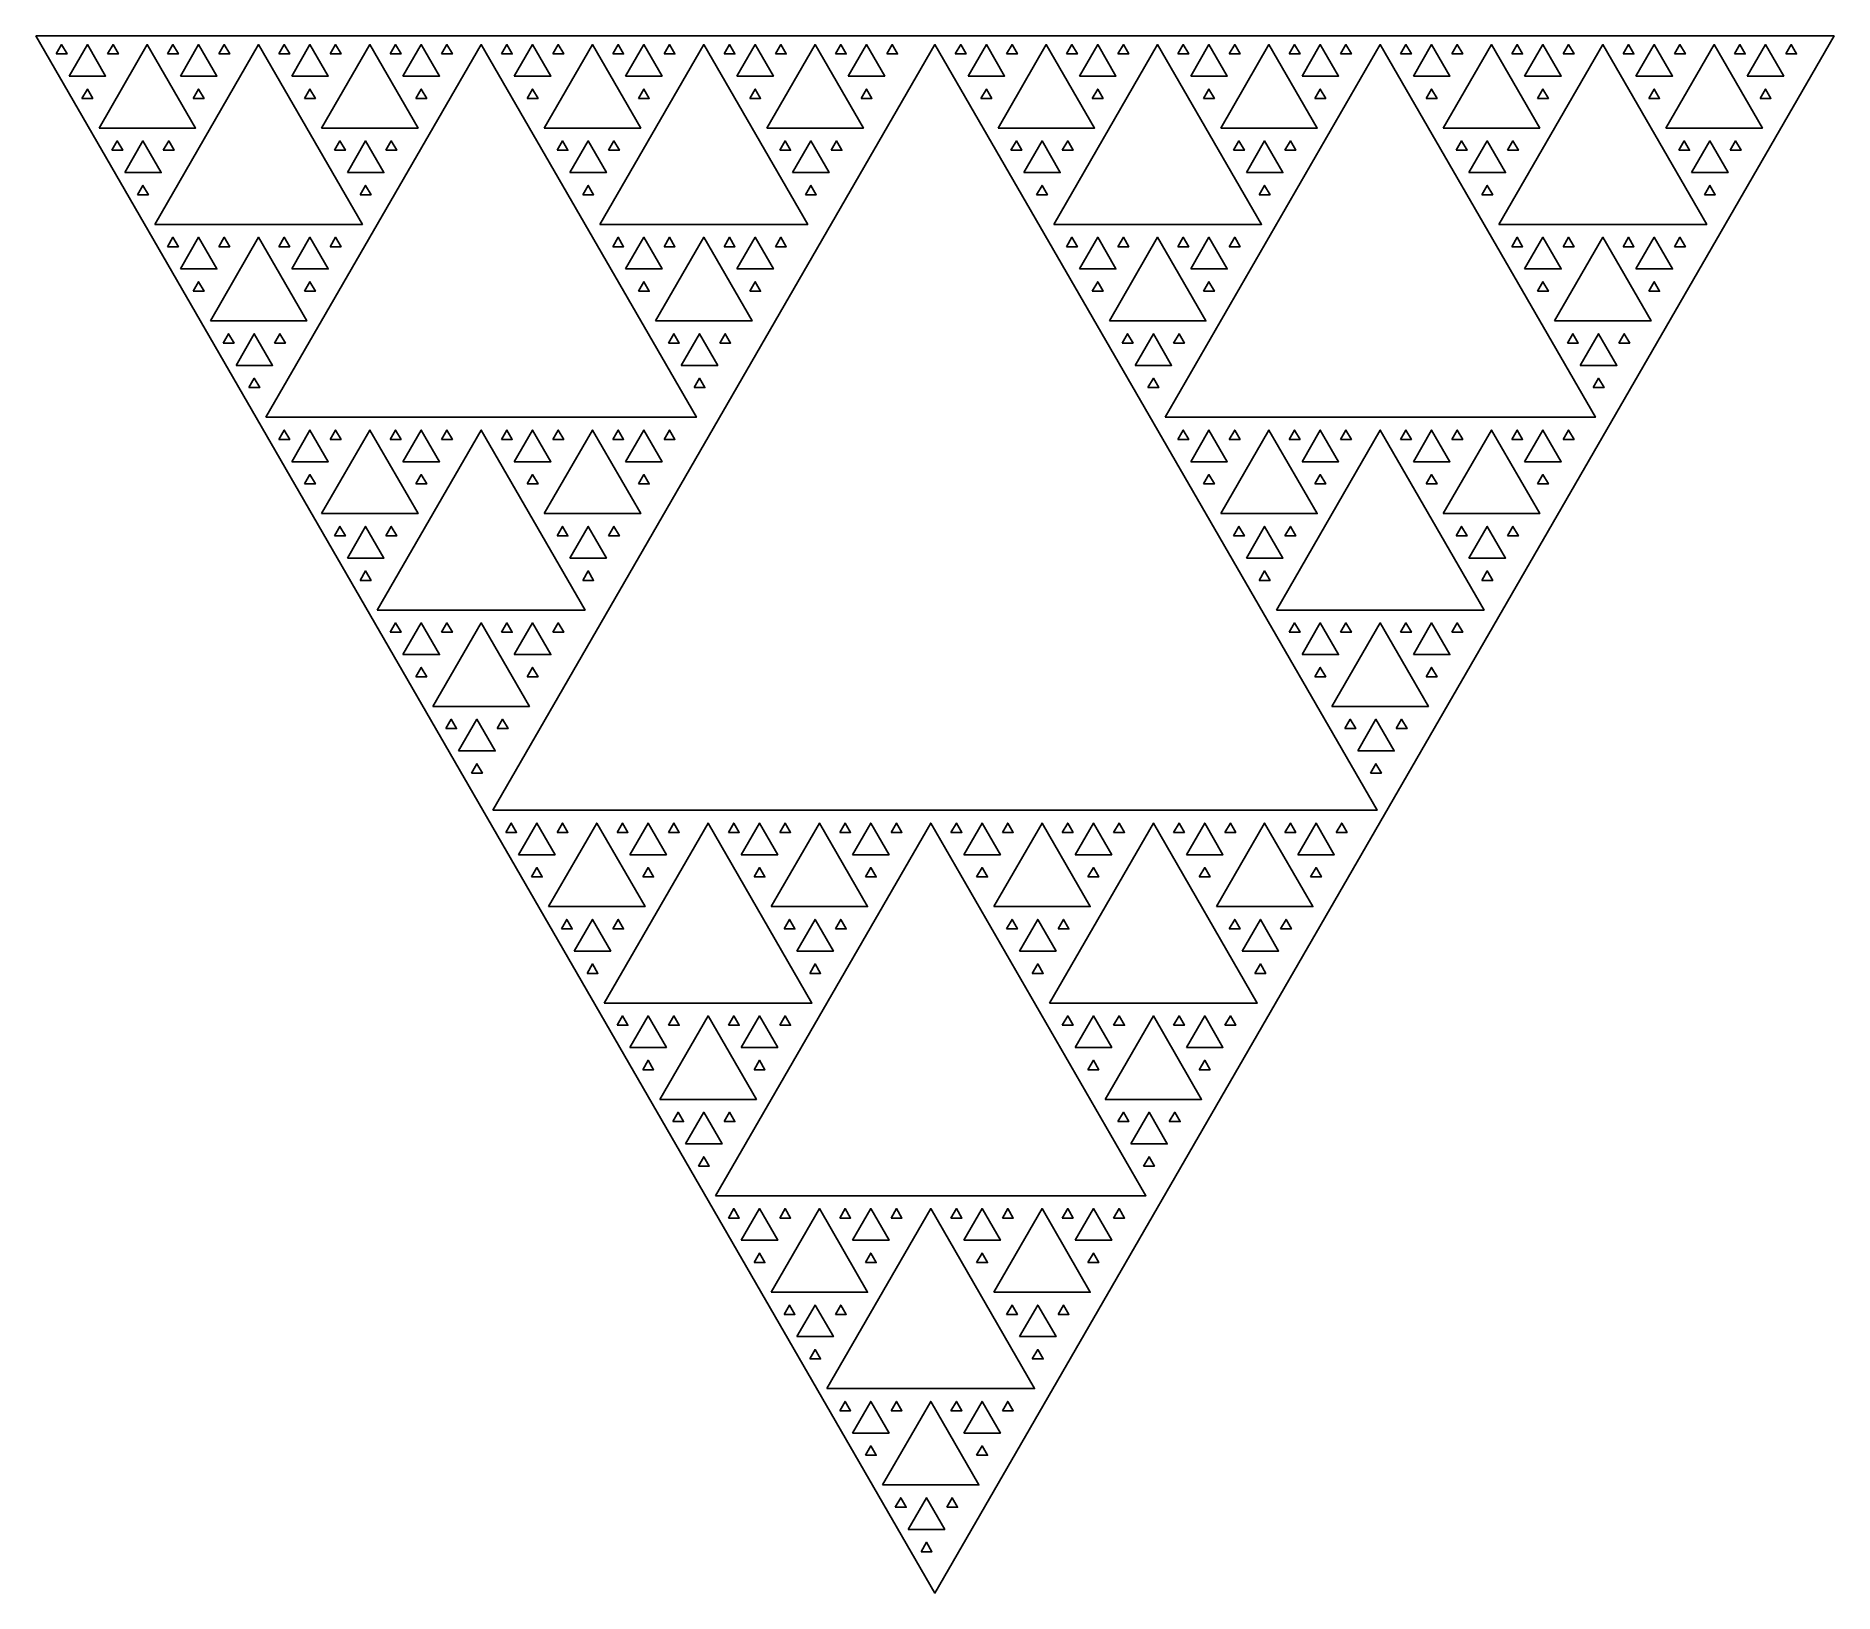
# Model space of a CAD drawing. Extents: x 0 to 59.3, y 32.5 to 83.8.
import ezdxf

# ---------------------------------------------------------------- set-up
doc = ezdxf.new("R2010")
doc.units = 0
doc.layers.add('turtle1', color=7, linetype='CONTINUOUS')

msp = doc.modelspace()

# ---------------------------------------------------------------- linework, layer by layer
at = {"layer": 'turtle1', "color": 7}
for points in [[(0, 83.82), (29.633333, 32.493561), (59.266667, 83.82), (0, 83.82)], [(0.667745, 83.227876), (1.025589, 83.227876), (0.846667, 83.537778), (0.667745, 83.227876)], [(1.091078, 82.494642), (2.295588, 82.494642), (1.693333, 83.537778), (1.091078, 82.494642)], [(2.078856, 80.78376), (5.258922, 80.78376), (3.668889, 83.537778), (2.078856, 80.78376)], [(2.361078, 83.227876), (2.718922, 83.227876), (2.54, 83.537778), (2.361078, 83.227876)], [(3.9133, 77.606409), (10.762255, 77.606409), (7.337778, 83.537778), (3.9133, 77.606409)], [(4.336634, 83.227876), (4.694477, 83.227876), (4.515556, 83.537778), (4.336634, 83.227876)], [(4.759967, 82.494642), (5.964477, 82.494642), (5.362222, 83.537778), (4.759967, 82.494642)], [(6.029967, 83.227876), (6.387811, 83.227876), (6.208889, 83.537778), (6.029967, 83.227876)], [(7.582189, 71.251707), (21.768922, 71.251707), (14.675556, 83.537778), (7.582189, 71.251707)], [(8.005523, 83.227876), (8.363366, 83.227876), (8.184444, 83.537778), (8.005523, 83.227876)], [(8.428856, 82.494642), (9.633366, 82.494642), (9.031111, 83.537778), (8.428856, 82.494642)], [(9.416634, 80.78376), (12.5967, 80.78376), (11.006667, 83.537778), (9.416634, 80.78376)], [(9.698856, 83.227876), (10.0567, 83.227876), (9.877778, 83.537778), (9.698856, 83.227876)], [(11.674411, 83.227876), (12.032255, 83.227876), (11.853333, 83.537778), (11.674411, 83.227876)], [(12.097745, 82.494642), (13.302255, 82.494642), (12.7, 83.537778), (12.097745, 82.494642)], [(13.367745, 83.227876), (13.725588, 83.227876), (13.546667, 83.537778), (13.367745, 83.227876)], [(15.061078, 58.297892), (44.205588, 58.297892), (29.633333, 83.537778), (15.061078, 58.297892)], [(15.3433, 83.227876), (15.701144, 83.227876), (15.522222, 83.537778), (15.3433, 83.227876)], [(15.766634, 82.494642), (16.971144, 82.494642), (16.368889, 83.537778), (15.766634, 82.494642)], [(16.754411, 80.78376), (19.934477, 80.78376), (18.344444, 83.537778), (16.754411, 80.78376)], [(17.036634, 83.227876), (17.394477, 83.227876), (17.215556, 83.537778), (17.036634, 83.227876)], [(18.588856, 77.606409), (25.437811, 77.606409), (22.013333, 83.537778), (18.588856, 77.606409)], [(19.012189, 83.227876), (19.370033, 83.227876), (19.191111, 83.537778), (19.012189, 83.227876)], [(19.435523, 82.494642), (20.640033, 82.494642), (20.037778, 83.537778), (19.435523, 82.494642)], [(20.705523, 83.227876), (21.063366, 83.227876), (20.884444, 83.537778), (20.705523, 83.227876)], [(22.681078, 83.227876), (23.038922, 83.227876), (22.86, 83.537778), (22.681078, 83.227876)], [(23.104411, 82.494642), (24.308922, 82.494642), (23.706667, 83.537778), (23.104411, 82.494642)], [(24.092189, 80.78376), (27.272255, 80.78376), (25.682222, 83.537778), (24.092189, 80.78376)], [(24.374411, 83.227876), (24.732255, 83.227876), (24.553333, 83.537778), (24.374411, 83.227876)], [(26.349967, 83.227876), (26.707811, 83.227876), (26.528889, 83.537778), (26.349967, 83.227876)], [(26.7733, 82.494642), (27.977811, 82.494642), (27.375556, 83.537778), (26.7733, 82.494642)], [(28.0433, 83.227876), (28.401144, 83.227876), (28.222222, 83.537778), (28.0433, 83.227876)], [(30.301078, 83.227876), (30.658922, 83.227876), (30.48, 83.537778), (30.301078, 83.227876)], [(30.724411, 82.494642), (31.928922, 82.494642), (31.326667, 83.537778), (30.724411, 82.494642)], [(31.712189, 80.78376), (34.892255, 80.78376), (33.302222, 83.537778), (31.712189, 80.78376)], [(31.994411, 83.227876), (32.352255, 83.227876), (32.173333, 83.537778), (31.994411, 83.227876)], [(33.546634, 77.606409), (40.395588, 77.606409), (36.971111, 83.537778), (33.546634, 77.606409)], [(33.969967, 83.227876), (34.327811, 83.227876), (34.148889, 83.537778), (33.969967, 83.227876)], [(34.3933, 82.494642), (35.597811, 82.494642), (34.995556, 83.537778), (34.3933, 82.494642)], [(35.6633, 83.227876), (36.021144, 83.227876), (35.842222, 83.537778), (35.6633, 83.227876)], [(37.215523, 71.251707), (51.402255, 71.251707), (44.308889, 83.537778), (37.215523, 71.251707)], [(37.638856, 83.227876), (37.9967, 83.227876), (37.817778, 83.537778), (37.638856, 83.227876)], [(38.062189, 82.494642), (39.2667, 82.494642), (38.664444, 83.537778), (38.062189, 82.494642)], [(39.049967, 80.78376), (42.230033, 80.78376), (40.64, 83.537778), (39.049967, 80.78376)], [(39.332189, 83.227876), (39.690033, 83.227876), (39.511111, 83.537778), (39.332189, 83.227876)], [(41.307745, 83.227876), (41.665588, 83.227876), (41.486667, 83.537778), (41.307745, 83.227876)], [(41.731078, 82.494642), (42.935588, 82.494642), (42.333333, 83.537778), (41.731078, 82.494642)], [(43.001078, 83.227876), (43.358922, 83.227876), (43.18, 83.537778), (43.001078, 83.227876)], [(44.976634, 83.227876), (45.334477, 83.227876), (45.155556, 83.537778), (44.976634, 83.227876)], [(45.399967, 82.494642), (46.604477, 82.494642), (46.002222, 83.537778), (45.399967, 82.494642)], [(46.387745, 80.78376), (49.567811, 80.78376), (47.977778, 83.537778), (46.387745, 80.78376)], [(46.669967, 83.227876), (47.027811, 83.227876), (46.848889, 83.537778), (46.669967, 83.227876)], [(48.222189, 77.606409), (55.071144, 77.606409), (51.646667, 83.537778), (48.222189, 77.606409)], [(48.645523, 83.227876), (49.003366, 83.227876), (48.824444, 83.537778), (48.645523, 83.227876)], [(49.068856, 82.494642), (50.273366, 82.494642), (49.671111, 83.537778), (49.068856, 82.494642)], [(50.338856, 83.227876), (50.6967, 83.227876), (50.517778, 83.537778), (50.338856, 83.227876)], [(52.314411, 83.227876), (52.672255, 83.227876), (52.493333, 83.537778), (52.314411, 83.227876)], [(52.737745, 82.494642), (53.942255, 82.494642), (53.34, 83.537778), (52.737745, 82.494642)], [(53.725523, 80.78376), (56.905588, 80.78376), (55.315556, 83.537778), (53.725523, 80.78376)], [(54.007745, 83.227876), (54.365588, 83.227876), (54.186667, 83.537778), (54.007745, 83.227876)], [(55.9833, 83.227876), (56.341144, 83.227876), (56.162222, 83.537778), (55.9833, 83.227876)], [(56.406634, 82.494642), (57.611144, 82.494642), (57.008889, 83.537778), (56.406634, 82.494642)], [(57.676634, 83.227876), (58.034477, 83.227876), (57.855556, 83.537778), (57.676634, 83.227876)], [(1.514411, 81.761406), (1.872255, 81.761406), (1.693333, 82.071308), (1.514411, 81.761406)], [(5.1833, 81.761406), (5.541144, 81.761406), (5.362222, 82.071308), (5.1833, 81.761406)], [(8.852189, 81.761406), (9.210033, 81.761406), (9.031111, 82.071308), (8.852189, 81.761406)], [(12.521078, 81.761406), (12.878922, 81.761406), (12.7, 82.071308), (12.521078, 81.761406)], [(16.189967, 81.761406), (16.547811, 81.761406), (16.368889, 82.071308), (16.189967, 81.761406)], [(19.858856, 81.761406), (20.2167, 81.761406), (20.037778, 82.071308), (19.858856, 81.761406)], [(23.527745, 81.761406), (23.885589, 81.761406), (23.706667, 82.071308), (23.527745, 81.761406)], [(27.196634, 81.761406), (27.554477, 81.761406), (27.375556, 82.071308), (27.196634, 81.761406)], [(31.147745, 81.761406), (31.505589, 81.761406), (31.326667, 82.071308), (31.147745, 81.761406)], [(34.816634, 81.761406), (35.174477, 81.761406), (34.995556, 82.071308), (34.816634, 81.761406)], [(38.485523, 81.761406), (38.843366, 81.761406), (38.664444, 82.071308), (38.485523, 81.761406)], [(42.154412, 81.761406), (42.512255, 81.761406), (42.333333, 82.071308), (42.154412, 81.761406)], [(45.8233, 81.761406), (46.181144, 81.761406), (46.002222, 82.071308), (45.8233, 81.761406)], [(49.492189, 81.761406), (49.850033, 81.761406), (49.671111, 82.071308), (49.492189, 81.761406)], [(53.161078, 81.761406), (53.518922, 81.761406), (53.34, 82.071308), (53.161078, 81.761406)], [(56.829967, 81.761406), (57.187811, 81.761406), (57.008889, 82.071308), (56.829967, 81.761406)], [(2.502189, 80.050525), (2.860033, 80.050525), (2.681111, 80.360427), (2.502189, 80.050525)], [(2.925523, 79.31729), (4.130033, 79.31729), (3.527778, 80.360427), (2.925523, 79.31729)], [(4.195523, 80.050525), (4.553366, 80.050525), (4.374444, 80.360427), (4.195523, 80.050525)], [(9.839967, 80.050525), (10.197811, 80.050525), (10.018889, 80.360427), (9.839967, 80.050525)], [(10.2633, 79.31729), (11.467811, 79.31729), (10.865556, 80.360427), (10.2633, 79.31729)], [(11.5333, 80.050525), (11.891144, 80.050525), (11.712222, 80.360427), (11.5333, 80.050525)], [(17.177745, 80.050525), (17.535588, 80.050525), (17.356667, 80.360427), (17.177745, 80.050525)], [(17.601078, 79.31729), (18.805589, 79.31729), (18.203333, 80.360427), (17.601078, 79.31729)], [(18.871078, 80.050525), (19.228922, 80.050525), (19.05, 80.360427), (18.871078, 80.050525)], [(24.515523, 80.050525), (24.873366, 80.050525), (24.694444, 80.360427), (24.515523, 80.050525)], [(24.938856, 79.31729), (26.143366, 79.31729), (25.541111, 80.360427), (24.938856, 79.31729)], [(26.208856, 80.050525), (26.5667, 80.050525), (26.387778, 80.360427), (26.208856, 80.050525)], [(32.135523, 80.050525), (32.493366, 80.050525), (32.314444, 80.360427), (32.135523, 80.050525)], [(32.558856, 79.31729), (33.763366, 79.31729), (33.161111, 80.360427), (32.558856, 79.31729)], [(33.828856, 80.050525), (34.1867, 80.050525), (34.007778, 80.360427), (33.828856, 80.050525)], [(39.4733, 80.050525), (39.831144, 80.050525), (39.652222, 80.360427), (39.4733, 80.050525)], [(39.896634, 79.31729), (41.101144, 79.31729), (40.498889, 80.360427), (39.896634, 79.31729)], [(41.166634, 80.050525), (41.524477, 80.050525), (41.345556, 80.360427), (41.166634, 80.050525)], [(46.811078, 80.050525), (47.168922, 80.050525), (46.99, 80.360427), (46.811078, 80.050525)], [(47.234412, 79.31729), (48.438922, 79.31729), (47.836667, 80.360427), (47.234412, 79.31729)], [(48.504411, 80.050525), (48.862255, 80.050525), (48.683333, 80.360427), (48.504411, 80.050525)], [(54.148856, 80.050525), (54.5067, 80.050525), (54.327778, 80.360427), (54.148856, 80.050525)], [(54.572189, 79.31729), (55.7767, 79.31729), (55.174444, 80.360427), (54.572189, 79.31729)], [(55.842189, 80.050525), (56.200033, 80.050525), (56.021111, 80.360427), (55.842189, 80.050525)], [(3.348856, 78.584056), (3.7067, 78.584056), (3.527778, 78.893957), (3.348856, 78.584056)], [(10.686634, 78.584056), (11.044477, 78.584056), (10.865556, 78.893957), (10.686634, 78.584056)], [(18.024411, 78.584056), (18.382255, 78.584056), (18.203333, 78.893957), (18.024411, 78.584056)], [(25.362189, 78.584056), (25.720033, 78.584056), (25.541111, 78.893957), (25.362189, 78.584056)], [(32.982189, 78.584056), (33.340033, 78.584056), (33.161111, 78.893957), (32.982189, 78.584056)], [(40.319967, 78.584056), (40.677811, 78.584056), (40.498889, 78.893957), (40.319967, 78.584056)], [(47.657745, 78.584056), (48.015588, 78.584056), (47.836667, 78.893957), (47.657745, 78.584056)], [(54.995523, 78.584056), (55.353366, 78.584056), (55.174444, 78.893957), (54.995523, 78.584056)], [(4.336634, 76.873174), (4.694477, 76.873174), (4.515556, 77.183076), (4.336634, 76.873174)], [(4.759967, 76.139939), (5.964477, 76.139939), (5.362222, 77.183076), (4.759967, 76.139939)], [(5.747745, 74.429058), (8.927811, 74.429058), (7.337778, 77.183076), (5.747745, 74.429058)], [(6.029967, 76.873174), (6.387811, 76.873174), (6.208889, 77.183076), (6.029967, 76.873174)], [(8.005523, 76.873174), (8.363366, 76.873174), (8.184444, 77.183076), (8.005523, 76.873174)], [(8.428856, 76.139939), (9.633366, 76.139939), (9.031111, 77.183076), (8.428856, 76.139939)], [(9.698856, 76.873174), (10.0567, 76.873174), (9.877778, 77.183076), (9.698856, 76.873174)], [(19.012189, 76.873174), (19.370033, 76.873174), (19.191111, 77.183076), (19.012189, 76.873174)], [(19.435523, 76.139939), (20.640033, 76.139939), (20.037778, 77.183076), (19.435523, 76.139939)], [(20.4233, 74.429058), (23.603366, 74.429058), (22.013333, 77.183076), (20.4233, 74.429058)], [(20.705523, 76.873174), (21.063366, 76.873174), (20.884444, 77.183076), (20.705523, 76.873174)], [(22.681078, 76.873174), (23.038922, 76.873174), (22.86, 77.183076), (22.681078, 76.873174)], [(23.104411, 76.139939), (24.308922, 76.139939), (23.706667, 77.183076), (23.104411, 76.139939)], [(24.374411, 76.873174), (24.732255, 76.873174), (24.553333, 77.183076), (24.374411, 76.873174)], [(33.969967, 76.873174), (34.327811, 76.873174), (34.148889, 77.183076), (33.969967, 76.873174)], [(34.3933, 76.139939), (35.597811, 76.139939), (34.995556, 77.183076), (34.3933, 76.139939)], [(35.381078, 74.429058), (38.561144, 74.429058), (36.971111, 77.183076), (35.381078, 74.429058)], [(35.6633, 76.873174), (36.021144, 76.873174), (35.842222, 77.183076), (35.6633, 76.873174)], [(37.638856, 76.873174), (37.9967, 76.873174), (37.817778, 77.183076), (37.638856, 76.873174)], [(38.062189, 76.139939), (39.2667, 76.139939), (38.664444, 77.183076), (38.062189, 76.139939)], [(39.332189, 76.873174), (39.690033, 76.873174), (39.511111, 77.183076), (39.332189, 76.873174)], [(48.645523, 76.873174), (49.003366, 76.873174), (48.824444, 77.183076), (48.645523, 76.873174)], [(49.068856, 76.139939), (50.273366, 76.139939), (49.671111, 77.183076), (49.068856, 76.139939)], [(50.056634, 74.429058), (53.2367, 74.429058), (51.646667, 77.183076), (50.056634, 74.429058)], [(50.338856, 76.873174), (50.6967, 76.873174), (50.517778, 77.183076), (50.338856, 76.873174)], [(52.314411, 76.873174), (52.672255, 76.873174), (52.493333, 77.183076), (52.314411, 76.873174)], [(52.737745, 76.139939), (53.942255, 76.139939), (53.34, 77.183076), (52.737745, 76.139939)], [(54.007745, 76.873174), (54.365588, 76.873174), (54.186667, 77.183076), (54.007745, 76.873174)], [(5.1833, 75.406705), (5.541144, 75.406705), (5.362222, 75.716606), (5.1833, 75.406705)], [(8.852189, 75.406705), (9.210033, 75.406705), (9.031111, 75.716606), (8.852189, 75.406705)], [(19.858856, 75.406705), (20.2167, 75.406705), (20.037778, 75.716606), (19.858856, 75.406705)], [(23.527745, 75.406705), (23.885589, 75.406705), (23.706667, 75.716606), (23.527745, 75.406705)], [(34.816634, 75.406705), (35.174477, 75.406705), (34.995556, 75.716606), (34.816634, 75.406705)], [(38.485523, 75.406705), (38.843366, 75.406705), (38.664444, 75.716606), (38.485523, 75.406705)], [(49.492189, 75.406705), (49.850033, 75.406705), (49.671111, 75.716606), (49.492189, 75.406705)], [(53.161078, 75.406705), (53.518922, 75.406705), (53.34, 75.716606), (53.161078, 75.406705)], [(6.171078, 73.695823), (6.528922, 73.695823), (6.35, 74.005725), (6.171078, 73.695823)], [(6.594411, 72.962589), (7.798922, 72.962589), (7.196667, 74.005725), (6.594411, 72.962589)], [(7.864412, 73.695823), (8.222255, 73.695823), (8.043333, 74.005725), (7.864412, 73.695823)], [(20.846634, 73.695823), (21.204477, 73.695823), (21.025556, 74.005725), (20.846634, 73.695823)], [(21.269967, 72.962589), (22.474477, 72.962589), (21.872222, 74.005725), (21.269967, 72.962589)], [(22.539967, 73.695823), (22.897811, 73.695823), (22.718889, 74.005725), (22.539967, 73.695823)], [(35.804411, 73.695823), (36.162255, 73.695823), (35.983333, 74.005725), (35.804411, 73.695823)], [(36.227745, 72.962589), (37.432255, 72.962589), (36.83, 74.005725), (36.227745, 72.962589)], [(37.497745, 73.695823), (37.855588, 73.695823), (37.676667, 74.005725), (37.497745, 73.695823)], [(50.479967, 73.695823), (50.837811, 73.695823), (50.658889, 74.005725), (50.479967, 73.695823)], [(50.9033, 72.962589), (52.107811, 72.962589), (51.505556, 74.005725), (50.9033, 72.962589)], [(52.1733, 73.695823), (52.531144, 73.695823), (52.352222, 74.005725), (52.1733, 73.695823)], [(7.017745, 72.229354), (7.375588, 72.229354), (7.196667, 72.539255), (7.017745, 72.229354)], [(21.6933, 72.229354), (22.051144, 72.229354), (21.872222, 72.539255), (21.6933, 72.229354)], [(36.651078, 72.229354), (37.008922, 72.229354), (36.83, 72.539255), (36.651078, 72.229354)], [(51.326634, 72.229354), (51.684477, 72.229354), (51.505556, 72.539255), (51.326634, 72.229354)], [(8.005523, 70.518472), (8.363366, 70.518472), (8.184444, 70.828374), (8.005523, 70.518472)], [(8.428856, 69.785238), (9.633366, 69.785238), (9.031111, 70.828374), (8.428856, 69.785238)], [(9.416634, 68.074356), (12.5967, 68.074356), (11.006667, 70.828374), (9.416634, 68.074356)], [(9.698856, 70.518472), (10.0567, 70.518472), (9.877778, 70.828374), (9.698856, 70.518472)], [(11.251078, 64.897005), (18.100033, 64.897005), (14.675556, 70.828374), (11.251078, 64.897005)], [(11.674411, 70.518472), (12.032255, 70.518472), (11.853333, 70.828374), (11.674411, 70.518472)], [(12.097745, 69.785238), (13.302255, 69.785238), (12.7, 70.828374), (12.097745, 69.785238)], [(13.367745, 70.518472), (13.725588, 70.518472), (13.546667, 70.828374), (13.367745, 70.518472)], [(15.3433, 70.518472), (15.701144, 70.518472), (15.522222, 70.828374), (15.3433, 70.518472)], [(15.766634, 69.785238), (16.971144, 69.785238), (16.368889, 70.828374), (15.766634, 69.785238)], [(16.754411, 68.074356), (19.934477, 68.074356), (18.344444, 70.828374), (16.754411, 68.074356)], [(17.036634, 70.518472), (17.394477, 70.518472), (17.215556, 70.828374), (17.036634, 70.518472)], [(19.012189, 70.518472), (19.370033, 70.518472), (19.191111, 70.828374), (19.012189, 70.518472)], [(19.435523, 69.785238), (20.640033, 69.785238), (20.037778, 70.828374), (19.435523, 69.785238)], [(20.705523, 70.518472), (21.063366, 70.518472), (20.884444, 70.828374), (20.705523, 70.518472)], [(37.638856, 70.518472), (37.9967, 70.518472), (37.817778, 70.828374), (37.638856, 70.518472)], [(38.062189, 69.785238), (39.2667, 69.785238), (38.664444, 70.828374), (38.062189, 69.785238)], [(39.049967, 68.074356), (42.230033, 68.074356), (40.64, 70.828374), (39.049967, 68.074356)], [(39.332189, 70.518472), (39.690033, 70.518472), (39.511111, 70.828374), (39.332189, 70.518472)], [(40.884411, 64.897005), (47.733366, 64.897005), (44.308889, 70.828374), (40.884411, 64.897005)], [(41.307745, 70.518472), (41.665588, 70.518472), (41.486667, 70.828374), (41.307745, 70.518472)], [(41.731078, 69.785238), (42.935588, 69.785238), (42.333333, 70.828374), (41.731078, 69.785238)], [(43.001078, 70.518472), (43.358922, 70.518472), (43.18, 70.828374), (43.001078, 70.518472)], [(44.976634, 70.518472), (45.334477, 70.518472), (45.155556, 70.828374), (44.976634, 70.518472)], [(45.399967, 69.785238), (46.604477, 69.785238), (46.002222, 70.828374), (45.399967, 69.785238)], [(46.387745, 68.074356), (49.567811, 68.074356), (47.977778, 70.828374), (46.387745, 68.074356)], [(46.669967, 70.518472), (47.027811, 70.518472), (46.848889, 70.828374), (46.669967, 70.518472)], [(48.645523, 70.518472), (49.003366, 70.518472), (48.824444, 70.828374), (48.645523, 70.518472)], [(49.068856, 69.785238), (50.273366, 69.785238), (49.671111, 70.828374), (49.068856, 69.785238)], [(50.338856, 70.518472), (50.6967, 70.518472), (50.517778, 70.828374), (50.338856, 70.518472)], [(8.852189, 69.052003), (9.210033, 69.052003), (9.031111, 69.361904), (8.852189, 69.052003)], [(12.521078, 69.052003), (12.878922, 69.052003), (12.7, 69.361904), (12.521078, 69.052003)], [(16.189967, 69.052003), (16.547811, 69.052003), (16.368889, 69.361904), (16.189967, 69.052003)], [(19.858856, 69.052003), (20.2167, 69.052003), (20.037778, 69.361904), (19.858856, 69.052003)], [(38.485523, 69.052003), (38.843366, 69.052003), (38.664444, 69.361904), (38.485523, 69.052003)], [(42.154412, 69.052003), (42.512255, 69.052003), (42.333333, 69.361904), (42.154412, 69.052003)], [(45.8233, 69.052003), (46.181144, 69.052003), (46.002222, 69.361904), (45.8233, 69.052003)], [(49.492189, 69.052003), (49.850033, 69.052003), (49.671111, 69.361904), (49.492189, 69.052003)], [(9.839967, 67.341121), (10.197811, 67.341121), (10.018889, 67.651023), (9.839967, 67.341121)], [(10.2633, 66.607886), (11.467811, 66.607886), (10.865556, 67.651023), (10.2633, 66.607886)], [(11.5333, 67.341121), (11.891144, 67.341121), (11.712222, 67.651023), (11.5333, 67.341121)], [(17.177745, 67.341121), (17.535588, 67.341121), (17.356667, 67.651023), (17.177745, 67.341121)], [(17.601078, 66.607886), (18.805589, 66.607886), (18.203333, 67.651023), (17.601078, 66.607886)], [(18.871078, 67.341121), (19.228922, 67.341121), (19.05, 67.651023), (18.871078, 67.341121)], [(39.4733, 67.341121), (39.831144, 67.341121), (39.652222, 67.651023), (39.4733, 67.341121)], [(39.896634, 66.607886), (41.101144, 66.607886), (40.498889, 67.651023), (39.896634, 66.607886)], [(41.166634, 67.341121), (41.524477, 67.341121), (41.345556, 67.651023), (41.166634, 67.341121)], [(46.811078, 67.341121), (47.168922, 67.341121), (46.99, 67.651023), (46.811078, 67.341121)], [(47.234412, 66.607886), (48.438922, 66.607886), (47.836667, 67.651023), (47.234412, 66.607886)], [(48.504411, 67.341121), (48.862255, 67.341121), (48.683333, 67.651023), (48.504411, 67.341121)], [(10.686634, 65.874652), (11.044477, 65.874652), (10.865556, 66.184553), (10.686634, 65.874652)], [(18.024411, 65.874652), (18.382255, 65.874652), (18.203333, 66.184553), (18.024411, 65.874652)], [(40.319967, 65.874652), (40.677811, 65.874652), (40.498889, 66.184553), (40.319967, 65.874652)], [(47.657745, 65.874652), (48.015588, 65.874652), (47.836667, 66.184553), (47.657745, 65.874652)], [(11.674411, 64.16377), (12.032255, 64.16377), (11.853333, 64.473672), (11.674411, 64.16377)], [(12.097745, 63.430536), (13.302255, 63.430536), (12.7, 64.473672), (12.097745, 63.430536)], [(13.085523, 61.719654), (16.265588, 61.719654), (14.675556, 64.473672), (13.085523, 61.719654)], [(13.367745, 64.16377), (13.725588, 64.16377), (13.546667, 64.473672), (13.367745, 64.16377)], [(15.3433, 64.16377), (15.701144, 64.16377), (15.522222, 64.473672), (15.3433, 64.16377)], [(15.766634, 63.430536), (16.971144, 63.430536), (16.368889, 64.473672), (15.766634, 63.430536)], [(17.036634, 64.16377), (17.394477, 64.16377), (17.215556, 64.473672), (17.036634, 64.16377)], [(41.307745, 64.16377), (41.665588, 64.16377), (41.486667, 64.473672), (41.307745, 64.16377)], [(41.731078, 63.430536), (42.935588, 63.430536), (42.333333, 64.473672), (41.731078, 63.430536)], [(42.718856, 61.719654), (45.898922, 61.719654), (44.308889, 64.473672), (42.718856, 61.719654)], [(43.001078, 64.16377), (43.358922, 64.16377), (43.18, 64.473672), (43.001078, 64.16377)], [(44.976634, 64.16377), (45.334477, 64.16377), (45.155556, 64.473672), (44.976634, 64.16377)], [(45.399967, 63.430536), (46.604477, 63.430536), (46.002222, 64.473672), (45.399967, 63.430536)], [(46.669967, 64.16377), (47.027811, 64.16377), (46.848889, 64.473672), (46.669967, 64.16377)], [(12.521078, 62.697301), (12.878922, 62.697301), (12.7, 63.007202), (12.521078, 62.697301)], [(16.189967, 62.697301), (16.547811, 62.697301), (16.368889, 63.007202), (16.189967, 62.697301)], [(42.154412, 62.697301), (42.512255, 62.697301), (42.333333, 63.007202), (42.154412, 62.697301)], [(45.8233, 62.697301), (46.181144, 62.697301), (46.002222, 63.007202), (45.8233, 62.697301)], [(13.508856, 60.986419), (13.8667, 60.986419), (13.687778, 61.296321), (13.508856, 60.986419)], [(13.932189, 60.253185), (15.1367, 60.253185), (14.534444, 61.296321), (13.932189, 60.253185)], [(15.202189, 60.986419), (15.560033, 60.986419), (15.381111, 61.296321), (15.202189, 60.986419)], [(43.142189, 60.986419), (43.500033, 60.986419), (43.321111, 61.296321), (43.142189, 60.986419)], [(43.565523, 60.253185), (44.770033, 60.253185), (44.167778, 61.296321), (43.565523, 60.253185)], [(44.835523, 60.986419), (45.193366, 60.986419), (45.014444, 61.296321), (44.835523, 60.986419)], [(14.355523, 59.51995), (14.713366, 59.51995), (14.534444, 59.829851), (14.355523, 59.51995)], [(43.988856, 59.51995), (44.3467, 59.51995), (44.167778, 59.829851), (43.988856, 59.51995)], [(15.484412, 57.564657), (15.842255, 57.564657), (15.663333, 57.874558), (15.484412, 57.564657)], [(15.907745, 56.831422), (17.112255, 56.831422), (16.51, 57.874558), (15.907745, 56.831422)], [(16.895523, 55.120541), (20.075589, 55.120541), (18.485556, 57.874558), (16.895523, 55.120541)], [(17.177745, 57.564657), (17.535588, 57.564657), (17.356667, 57.874558), (17.177745, 57.564657)], [(18.729967, 51.94319), (25.578922, 51.94319), (22.154444, 57.874558), (18.729967, 51.94319)], [(19.1533, 57.564657), (19.511144, 57.564657), (19.332222, 57.874558), (19.1533, 57.564657)], [(19.576634, 56.831422), (20.781144, 56.831422), (20.178889, 57.874558), (19.576634, 56.831422)], [(20.846634, 57.564657), (21.204477, 57.564657), (21.025556, 57.874558), (20.846634, 57.564657)], [(22.398856, 45.588488), (36.585588, 45.588488), (29.492222, 57.874558), (22.398856, 45.588488)], [(22.822189, 57.564657), (23.180033, 57.564657), (23.001111, 57.874558), (22.822189, 57.564657)], [(23.245523, 56.831422), (24.450033, 56.831422), (23.847778, 57.874558), (23.245523, 56.831422)], [(24.2333, 55.120541), (27.413366, 55.120541), (25.823333, 57.874558), (24.2333, 55.120541)], [(24.515523, 57.564657), (24.873366, 57.564657), (24.694444, 57.874558), (24.515523, 57.564657)], [(26.491078, 57.564657), (26.848922, 57.564657), (26.67, 57.874558), (26.491078, 57.564657)], [(26.914411, 56.831422), (28.118922, 56.831422), (27.516667, 57.874558), (26.914411, 56.831422)], [(28.184411, 57.564657), (28.542255, 57.564657), (28.363333, 57.874558), (28.184411, 57.564657)], [(30.159967, 57.564657), (30.517811, 57.564657), (30.338889, 57.874558), (30.159967, 57.564657)], [(30.5833, 56.831422), (31.787811, 56.831422), (31.185556, 57.874558), (30.5833, 56.831422)], [(31.571078, 55.120541), (34.751144, 55.120541), (33.161111, 57.874558), (31.571078, 55.120541)], [(31.8533, 57.564657), (32.211144, 57.564657), (32.032222, 57.874558), (31.8533, 57.564657)], [(33.405523, 51.94319), (40.254477, 51.94319), (36.83, 57.874558), (33.405523, 51.94319)], [(33.828856, 57.564657), (34.1867, 57.564657), (34.007778, 57.874558), (33.828856, 57.564657)], [(34.252189, 56.831422), (35.4567, 56.831422), (34.854444, 57.874558), (34.252189, 56.831422)], [(35.522189, 57.564657), (35.880033, 57.564657), (35.701111, 57.874558), (35.522189, 57.564657)], [(37.497745, 57.564657), (37.855588, 57.564657), (37.676667, 57.874558), (37.497745, 57.564657)], [(37.921078, 56.831422), (39.125588, 56.831422), (38.523333, 57.874558), (37.921078, 56.831422)], [(38.908856, 55.120541), (42.088922, 55.120541), (40.498889, 57.874558), (38.908856, 55.120541)], [(39.191078, 57.564657), (39.548922, 57.564657), (39.37, 57.874558), (39.191078, 57.564657)], [(41.166634, 57.564657), (41.524477, 57.564657), (41.345556, 57.874558), (41.166634, 57.564657)], [(41.589967, 56.831422), (42.794477, 56.831422), (42.192222, 57.874558), (41.589967, 56.831422)], [(42.859967, 57.564657), (43.217811, 57.564657), (43.038889, 57.874558), (42.859967, 57.564657)], [(16.331078, 56.098187), (16.688922, 56.098187), (16.51, 56.408089), (16.331078, 56.098187)], [(19.999967, 56.098187), (20.357811, 56.098187), (20.178889, 56.408089), (19.999967, 56.098187)], [(23.668856, 56.098187), (24.0267, 56.098187), (23.847778, 56.408089), (23.668856, 56.098187)], [(27.337745, 56.098187), (27.695588, 56.098187), (27.516667, 56.408089), (27.337745, 56.098187)], [(31.006634, 56.098187), (31.364477, 56.098187), (31.185556, 56.408089), (31.006634, 56.098187)], [(34.675523, 56.098187), (35.033366, 56.098187), (34.854444, 56.408089), (34.675523, 56.098187)], [(38.344411, 56.098187), (38.702255, 56.098187), (38.523333, 56.408089), (38.344411, 56.098187)], [(42.0133, 56.098187), (42.371144, 56.098187), (42.192222, 56.408089), (42.0133, 56.098187)], [(17.318856, 54.387306), (17.6767, 54.387306), (17.497778, 54.697207), (17.318856, 54.387306)], [(17.742189, 53.654071), (18.9467, 53.654071), (18.344444, 54.697207), (17.742189, 53.654071)], [(19.012189, 54.387306), (19.370033, 54.387306), (19.191111, 54.697207), (19.012189, 54.387306)], [(24.656634, 54.387306), (25.014477, 54.387306), (24.835556, 54.697207), (24.656634, 54.387306)], [(25.079967, 53.654071), (26.284477, 53.654071), (25.682222, 54.697207), (25.079967, 53.654071)], [(26.349967, 54.387306), (26.707811, 54.387306), (26.528889, 54.697207), (26.349967, 54.387306)], [(31.994411, 54.387306), (32.352255, 54.387306), (32.173333, 54.697207), (31.994411, 54.387306)], [(32.417745, 53.654071), (33.622255, 53.654071), (33.02, 54.697207), (32.417745, 53.654071)], [(33.687745, 54.387306), (34.045589, 54.387306), (33.866667, 54.697207), (33.687745, 54.387306)], [(39.332189, 54.387306), (39.690033, 54.387306), (39.511111, 54.697207), (39.332189, 54.387306)], [(39.755523, 53.654071), (40.960033, 53.654071), (40.357778, 54.697207), (39.755523, 53.654071)], [(41.025523, 54.387306), (41.383366, 54.387306), (41.204444, 54.697207), (41.025523, 54.387306)], [(18.165523, 52.920836), (18.523366, 52.920836), (18.344444, 53.230738), (18.165523, 52.920836)], [(25.5033, 52.920836), (25.861144, 52.920836), (25.682222, 53.230738), (25.5033, 52.920836)], [(32.841078, 52.920836), (33.198922, 52.920836), (33.02, 53.230738), (32.841078, 52.920836)], [(40.178856, 52.920836), (40.5367, 52.920836), (40.357778, 53.230738), (40.178856, 52.920836)], [(19.1533, 51.209955), (19.511144, 51.209955), (19.332222, 51.519856), (19.1533, 51.209955)], [(19.576634, 50.47672), (20.781144, 50.47672), (20.178889, 51.519856), (19.576634, 50.47672)], [(20.564411, 48.765839), (23.744477, 48.765839), (22.154444, 51.519856), (20.564411, 48.765839)], [(20.846634, 51.209955), (21.204477, 51.209955), (21.025556, 51.519856), (20.846634, 51.209955)], [(22.822189, 51.209955), (23.180033, 51.209955), (23.001111, 51.519856), (22.822189, 51.209955)], [(23.245523, 50.47672), (24.450033, 50.47672), (23.847778, 51.519856), (23.245523, 50.47672)], [(24.515523, 51.209955), (24.873366, 51.209955), (24.694444, 51.519856), (24.515523, 51.209955)], [(33.828856, 51.209955), (34.1867, 51.209955), (34.007778, 51.519856), (33.828856, 51.209955)], [(34.252189, 50.47672), (35.4567, 50.47672), (34.854444, 51.519856), (34.252189, 50.47672)], [(35.239967, 48.765839), (38.420033, 48.765839), (36.83, 51.519856), (35.239967, 48.765839)], [(35.522189, 51.209955), (35.880033, 51.209955), (35.701111, 51.519856), (35.522189, 51.209955)], [(37.497745, 51.209955), (37.855588, 51.209955), (37.676667, 51.519856), (37.497745, 51.209955)], [(37.921078, 50.47672), (39.125588, 50.47672), (38.523333, 51.519856), (37.921078, 50.47672)], [(39.191078, 51.209955), (39.548922, 51.209955), (39.37, 51.519856), (39.191078, 51.209955)], [(19.999967, 49.743485), (20.357811, 49.743485), (20.178889, 50.053387), (19.999967, 49.743485)], [(23.668856, 49.743485), (24.0267, 49.743485), (23.847778, 50.053387), (23.668856, 49.743485)], [(34.675523, 49.743485), (35.033366, 49.743485), (34.854444, 50.053387), (34.675523, 49.743485)], [(38.344411, 49.743485), (38.702255, 49.743485), (38.523333, 50.053387), (38.344411, 49.743485)], [(20.987745, 48.032604), (21.345589, 48.032604), (21.166667, 48.342505), (20.987745, 48.032604)], [(21.411078, 47.299369), (22.615589, 47.299369), (22.013333, 48.342505), (21.411078, 47.299369)], [(22.681078, 48.032604), (23.038922, 48.032604), (22.86, 48.342505), (22.681078, 48.032604)], [(35.6633, 48.032604), (36.021144, 48.032604), (35.842222, 48.342505), (35.6633, 48.032604)], [(36.086634, 47.299369), (37.291144, 47.299369), (36.688889, 48.342505), (36.086634, 47.299369)], [(37.356634, 48.032604), (37.714477, 48.032604), (37.535556, 48.342505), (37.356634, 48.032604)], [(21.834411, 46.566134), (22.192255, 46.566134), (22.013333, 46.876036), (21.834411, 46.566134)], [(36.509967, 46.566134), (36.867811, 46.566134), (36.688889, 46.876036), (36.509967, 46.566134)], [(22.822189, 44.855253), (23.180033, 44.855253), (23.001111, 45.165154), (22.822189, 44.855253)], [(23.245523, 44.122018), (24.450033, 44.122018), (23.847778, 45.165154), (23.245523, 44.122018)], [(24.2333, 42.411137), (27.413366, 42.411137), (25.823333, 45.165154), (24.2333, 42.411137)], [(24.515523, 44.855253), (24.873366, 44.855253), (24.694444, 45.165154), (24.515523, 44.855253)], [(26.067745, 39.233786), (32.9167, 39.233786), (29.492222, 45.165154), (26.067745, 39.233786)], [(26.491078, 44.855253), (26.848922, 44.855253), (26.67, 45.165154), (26.491078, 44.855253)], [(26.914411, 44.122018), (28.118922, 44.122018), (27.516667, 45.165154), (26.914411, 44.122018)], [(28.184411, 44.855253), (28.542255, 44.855253), (28.363333, 45.165154), (28.184411, 44.855253)], [(30.159967, 44.855253), (30.517811, 44.855253), (30.338889, 45.165154), (30.159967, 44.855253)], [(30.5833, 44.122018), (31.787811, 44.122018), (31.185556, 45.165154), (30.5833, 44.122018)], [(31.571078, 42.411137), (34.751144, 42.411137), (33.161111, 45.165154), (31.571078, 42.411137)], [(31.8533, 44.855253), (32.211144, 44.855253), (32.032222, 45.165154), (31.8533, 44.855253)], [(33.828856, 44.855253), (34.1867, 44.855253), (34.007778, 45.165154), (33.828856, 44.855253)], [(34.252189, 44.122018), (35.4567, 44.122018), (34.854444, 45.165154), (34.252189, 44.122018)], [(35.522189, 44.855253), (35.880033, 44.855253), (35.701111, 45.165154), (35.522189, 44.855253)], [(23.668856, 43.388783), (24.0267, 43.388783), (23.847778, 43.698685), (23.668856, 43.388783)], [(27.337745, 43.388783), (27.695588, 43.388783), (27.516667, 43.698685), (27.337745, 43.388783)], [(31.006634, 43.388783), (31.364477, 43.388783), (31.185556, 43.698685), (31.006634, 43.388783)], [(34.675523, 43.388783), (35.033366, 43.388783), (34.854444, 43.698685), (34.675523, 43.388783)], [(24.656634, 41.677902), (25.014477, 41.677902), (24.835556, 41.987803), (24.656634, 41.677902)], [(25.079967, 40.944667), (26.284477, 40.944667), (25.682222, 41.987803), (25.079967, 40.944667)], [(26.349967, 41.677902), (26.707811, 41.677902), (26.528889, 41.987803), (26.349967, 41.677902)], [(31.994411, 41.677902), (32.352255, 41.677902), (32.173333, 41.987803), (31.994411, 41.677902)], [(32.417745, 40.944667), (33.622255, 40.944667), (33.02, 41.987803), (32.417745, 40.944667)], [(33.687745, 41.677902), (34.045589, 41.677902), (33.866667, 41.987803), (33.687745, 41.677902)], [(25.5033, 40.211432), (25.861144, 40.211432), (25.682222, 40.521334), (25.5033, 40.211432)], [(32.841078, 40.211432), (33.198922, 40.211432), (33.02, 40.521334), (32.841078, 40.211432)], [(26.491078, 38.500551), (26.848922, 38.500551), (26.67, 38.810452), (26.491078, 38.500551)], [(26.914411, 37.767316), (28.118922, 37.767316), (27.516667, 38.810452), (26.914411, 37.767316)], [(27.902189, 36.056435), (31.082255, 36.056435), (29.492222, 38.810452), (27.902189, 36.056435)], [(28.184411, 38.500551), (28.542255, 38.500551), (28.363333, 38.810452), (28.184411, 38.500551)], [(30.159967, 38.500551), (30.517811, 38.500551), (30.338889, 38.810452), (30.159967, 38.500551)], [(30.5833, 37.767316), (31.787811, 37.767316), (31.185556, 38.810452), (30.5833, 37.767316)], [(31.8533, 38.500551), (32.211144, 38.500551), (32.032222, 38.810452), (31.8533, 38.500551)], [(27.337745, 37.034081), (27.695588, 37.034081), (27.516667, 37.343983), (27.337745, 37.034081)], [(31.006634, 37.034081), (31.364477, 37.034081), (31.185556, 37.343983), (31.006634, 37.034081)], [(28.325523, 35.3232), (28.683366, 35.3232), (28.504444, 35.633101), (28.325523, 35.3232)], [(28.748856, 34.589965), (29.953366, 34.589965), (29.351111, 35.633101), (28.748856, 34.589965)], [(30.018856, 35.3232), (30.3767, 35.3232), (30.197778, 35.633101), (30.018856, 35.3232)], [(29.172189, 33.85673), (29.530033, 33.85673), (29.351111, 34.166632), (29.172189, 33.85673)]]:
    msp.add_lwpolyline(points, dxfattribs=at)

doc.saveas('drawing.dxf')
